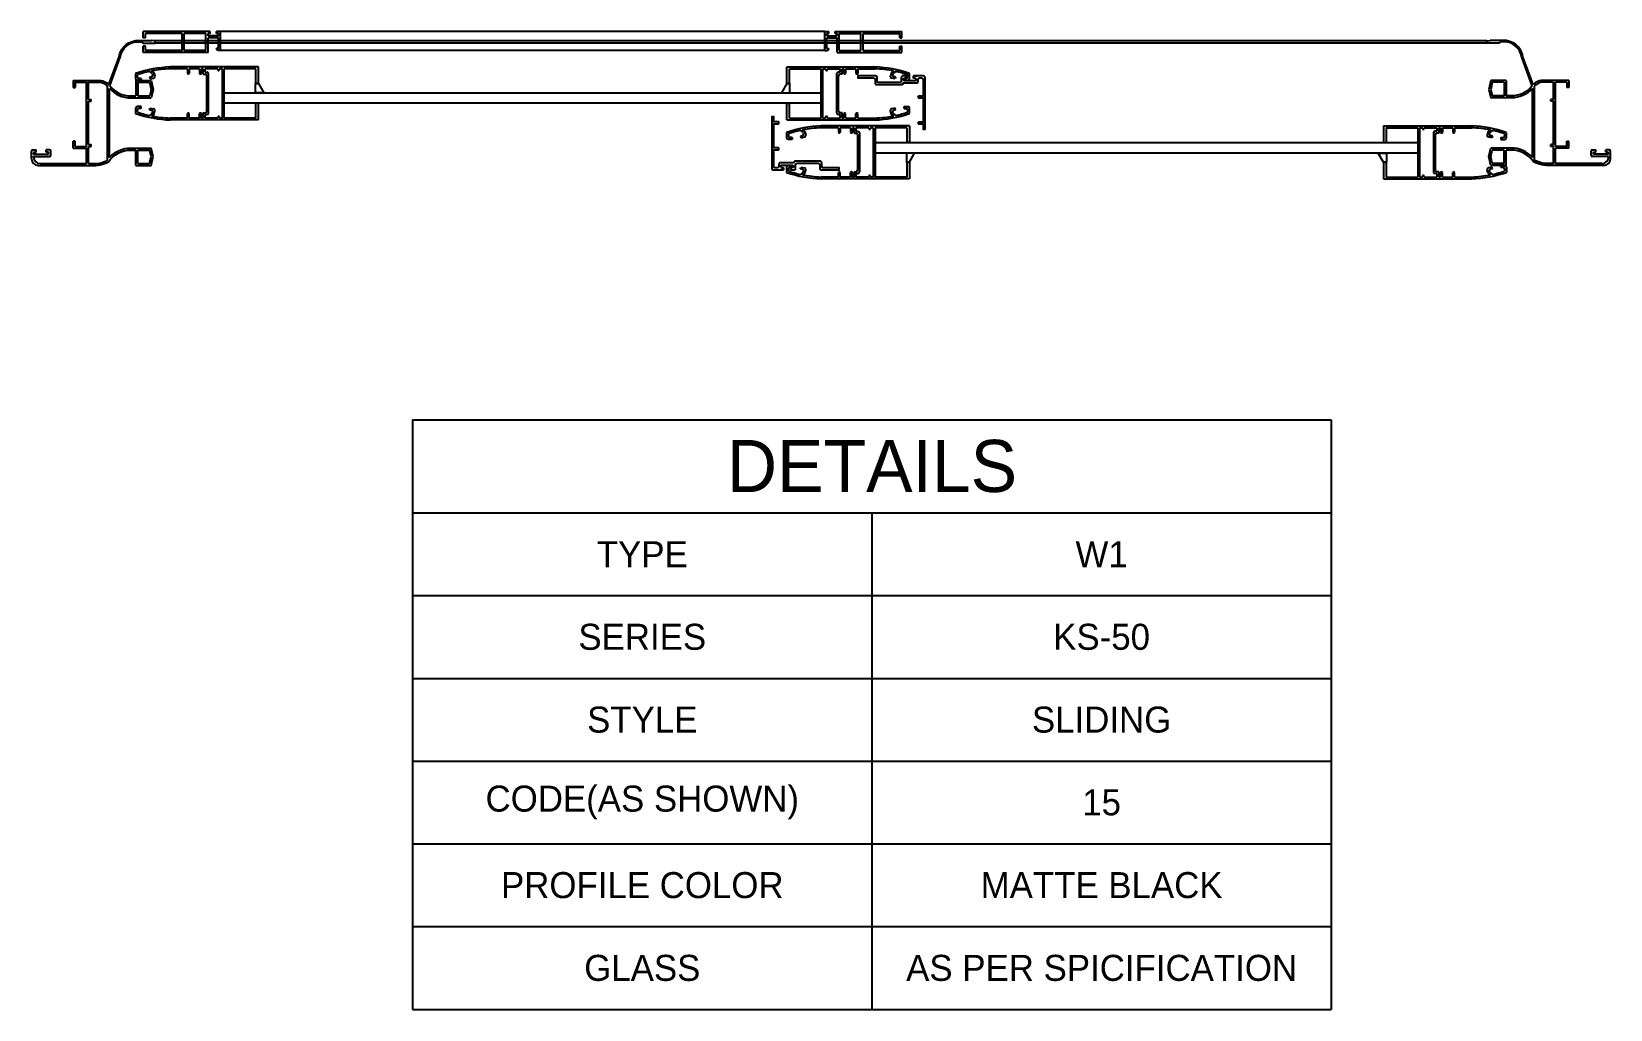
# Model space of a CAD drawing. Header units: millimetres. Extents: x -27371 to -844, y 11365 to 35579.
# Drawn here: x -4957 to -4048, y 16356 to 16919 of the extents above; entities that cross this region are included whole.
import ezdxf

# ---------------------------------------------------------------- set-up
doc = ezdxf.new("R2010")
doc.units = ezdxf.units.MM

# ---------------------------------------------------------------- blocks, each defined once
blk = doc.blocks.new('INTERLOCK')
at = {"color": 4}
blk.add_line((25.65, 12.16), (25.65, 12.38), dxfattribs=at)
for points in [[(30.65, 27.27), (30.65, 37.58), (29.5, 37.58), (29.5, 28.42, -0.414214), (28.66, 27.58), (26.49, 27.58, 0.414214), (25.65, 26.74), (25.65, 12.75, 0.395968), (26.65, 11.31), (26.65, 3.66, 0.414214), (27.46, 2.85), (28.69, 2.85)], [(30.65, 9.84), (30.65, 11.73, 0.414214), (29.84, 12.54), (27.61, 12.54, -0.414214), (26.8, 13.35), (26.8, 25.59, -0.414214), (27.64, 26.43), (29.81, 26.43, 0.414214), (30.65, 27.27)], [(28, 10.87, -0.414214), (28.32, 11.19), (28.98, 11.19, -0.414214), (29.3, 10.87), (29.3, 9.84), (30.65, 9.84), (30.65, 11.73)], [(28, 10.87), (28, 4.27, 0.414214), (28.32, 3.95), (28.49, 3.95, 0.414214), (29.3, 4.76), (29.3, 5.23, -0.414214), (29.62, 5.55), (30.33, 5.55, -0.414214), (30.65, 5.23), (30.65, 3.66)], [(28.69, 2.85, -0.414214), (29.5, 2.04), (29.5, 0.81, -0.414214), (28.69, 0), (19.05, 0), (19.05, 2.66, 0.556828), (18, 2.65), (18, 0), (4.05, 0), (4.05, 2.66, 0.556828), (3, 2.65), (3, 0), (0, 0), (0, -1.15), (29.84, -1.15, 0.414214), (30.65, -0.34), (30.65, 5.55)]]:
    blk.add_lwpolyline(points, format="xyb", dxfattribs=at)
blk = doc.blocks.new('*T17')
at = {"color": 0, "linetype": 'ByBlock', "lineweight": -2, "ltscale": 1.3, "transparency": 16777216}
for p, q in [((0, 0), (529.07, 0)), ((0, 0), (0, -339.65)), ((529.07, 0), (529.07, -339.65)), ((0, -53.6), (529.07, -53.6)), ((264.54, -53.6), (264.54, -339.65)), ((0, -101.28), (529.07, -101.28)), ((0, -148.95), (529.07, -148.95)), ((0, -196.62), (529.07, -196.62)), ((0, -244.3), (529.07, -244.3)), ((0, -291.97), (529.07, -291.97)), ((0, -339.65), (529.07, -339.65))]:
    blk.add_line(p, q, dxfattribs=at)
at = {"color": 0, "ltscale": 1.3, "transparency": 16777216, "attachment_point": 5}
for s, insert, char_height, width in [('DETAILS', (264.54, -26.8), 30, 524.6289), ('TYPE', (132.27, -77.44), 15, 260.0918), ('W1', (396.81, -77.44), 15, 260.0918), ('SERIES', (132.27, -125.11), 15, 260.0918), ('KS-50', (396.81, -125.11), 15, 260.0918), ('STYLE', (132.27, -172.79), 15, 260.0918), ('SLIDING', (396.81, -172.79), 15, 260.0918), ('CODE(AS SHOWN)', (132.27, -220.46), 15, 260.0918), ('15', (396.81, -220.46), 15, 260.0918), ('PROFILE COLOR', (132.27, -268.14), 15, 260.0918), ('MATTE BLACK', (396.81, -268.14), 15, 260.0918), ('GLASS', (132.27, -315.81), 15, 260.0918), ('AS PER SPICIFICATION', (396.81, -315.81), 15, 260.0918)]:
    blk.add_mtext(s, dxfattribs=dict(at, insert=insert, char_height=char_height, width=width))

msp = doc.modelspace()

# ---------------------------------------------------------------- linework, layer by layer
at = {"color": 2}
for p, q in [((-4892.56, 16915.3), (-4892.56, 16918.9)), ((-4854.06, 16918.9), (-4892.56, 16918.9)), ((-4891.36, 16915.3), (-4892.56, 16915.3)), ((-4891.36, 16915.3), (-4891.36, 16917.7)), ((-4870.16, 16917.7), (-4891.36, 16917.7)), ((-4870.16, 16908), (-4870.16, 16917.7)), ((-4868.96, 16908), (-4868.96, 16917.7)), ((-4856.46, 16917.7), (-4868.96, 16917.7)), ((-4856.46, 16908), (-4856.46, 16917.7)), ((-4854.06, 16917.7), (-4855.26, 16917.7)), ((-4855.26, 16916.5), (-4855.26, 16917.7)), ((-4849.26, 16916.5), (-4855.26, 16916.5)), ((-4849.26, 16915.3), (-4855.26, 16915.3)), ((-4855.26, 16906.8), (-4855.26, 16915.3)), ((-4854.06, 16917.7), (-4854.06, 16918.9)), ((-4850.46, 16917.7), (-4850.46, 16918.9)), ((-4848.06, 16918.9), (-4850.46, 16918.9)), ((-4849.26, 16917.7), (-4850.46, 16917.7)), ((-4849.26, 16916.5), (-4849.26, 16917.7)), ((-4849.26, 16909.2), (-4849.26, 16915.3)), ((-4848.06, 16908), (-4848.06, 16918.9)), ((-4500.13, 16918.9), (-4848.06, 16918.9)), ((-4500.13, 16908), (-4500.13, 16918.9)), ((-4500.13, 16918.9), (-4497.73, 16918.9)), ((-4498.93, 16916.5), (-4498.93, 16917.7)), ((-4498.93, 16917.7), (-4497.73, 16917.7)), ((-4498.93, 16916.5), (-4492.93, 16916.5)), ((-4498.93, 16909.2), (-4498.93, 16915.3)), ((-4498.93, 16915.3), (-4492.93, 16915.3)), ((-4497.73, 16917.7), (-4497.73, 16918.9)), ((-4494.13, 16918.9), (-4455.63, 16918.9)), ((-4494.13, 16917.7), (-4494.13, 16918.9)), ((-4494.13, 16917.7), (-4492.93, 16917.7)), ((-4492.93, 16916.5), (-4492.93, 16917.7)), ((-4492.93, 16906.8), (-4492.93, 16915.3)), ((-4491.73, 16917.7), (-4479.23, 16917.7)), ((-4491.73, 16908), (-4491.73, 16917.7)), ((-4479.23, 16908), (-4479.23, 16917.7)), ((-4478.03, 16908), (-4478.03, 16917.7)), ((-4478.03, 16917.7), (-4456.83, 16917.7)), ((-4456.83, 16915.3), (-4456.83, 16917.7)), ((-4456.83, 16915.3), (-4455.63, 16915.3)), ((-4455.63, 16915.3), (-4455.63, 16918.9)), ((-4892.56, 16906.8), (-4892.56, 16910.4)), ((-4891.36, 16910.4), (-4892.56, 16910.4)), ((-4855.26, 16906.8), (-4892.56, 16906.8)), ((-4891.36, 16908), (-4891.36, 16910.4)), ((-4870.16, 16908), (-4891.36, 16908)), ((-4856.46, 16908), (-4868.96, 16908)), ((-4850.46, 16909.01), (-4850.46, 16909.2)), ((-4849.26, 16909.2), (-4850.46, 16909.2)), ((-4849.26, 16908), (-4850.28, 16908.4)), ((-4848.06, 16908), (-4849.26, 16908)), ((-4500.13, 16908), (-4848.06, 16908)), ((-4500.13, 16908), (-4498.93, 16908)), ((-4498.93, 16909.2), (-4497.73, 16909.2)), ((-4498.93, 16908), (-4497.91, 16908.4)), ((-4497.73, 16909.01), (-4497.73, 16909.2)), ((-4492.93, 16906.8), (-4455.63, 16906.8)), ((-4491.73, 16908), (-4479.23, 16908)), ((-4478.03, 16908), (-4456.83, 16908)), ((-4456.83, 16908), (-4456.83, 16910.4)), ((-4456.83, 16910.4), (-4455.63, 16910.4)), ((-4455.63, 16906.8), (-4455.63, 16910.4))]:
    msp.add_line(p, q, dxfattribs=at)
at = {"color": 5}
for p, q in [((-4118.69, 16913.55), (-4885.8, 16913.55)), ((-4118.69, 16912.19), (-4885.8, 16912.19)), ((-4932.89, 16890.76), (-4932.89, 16886.66)), ((-4932.89, 16890.76), (-4916.99, 16890.76)), ((-4932.89, 16886.66), (-4931.79, 16886.66)), ((-4931.79, 16889.66), (-4931.79, 16886.66)), ((-4931.79, 16889.66), (-4925.19, 16889.66)), ((-4925.19, 16852.74), (-4925.19, 16889.66)), ((-4924.09, 16879.86), (-4924.09, 16889.66)), ((-4924.09, 16889.66), (-4917.11, 16889.66)), ((-4913.09, 16845.04), (-4913.09, 16887.48)), ((-4911.99, 16846.42), (-4911.99, 16886.1)), ((-4896.89, 16890.76), (-4896.89, 16881.86)), ((-4896.89, 16890.76), (-4887.99, 16890.76)), ((-4896.89, 16890.76), (-4896.89, 16881.86)), ((-4896.89, 16890.76), (-4887.99, 16890.76)), ((-4895.79, 16889.66), (-4895.79, 16881.86)), ((-4895.79, 16889.66), (-4888.88, 16889.66)), ((-4895.79, 16889.66), (-4895.79, 16881.86)), ((-4895.79, 16889.66), (-4888.88, 16889.66)), ((-4888.88, 16889.66), (-4888.02, 16885.6)), ((-4888.88, 16889.66), (-4888.02, 16885.6)), ((-4888.02, 16885.6), (-4888.87, 16881.86)), ((-4888.02, 16885.6), (-4888.87, 16881.86)), ((-4887.99, 16890.76), (-4886.89, 16885.6)), ((-4887.99, 16890.76), (-4886.89, 16885.6)), ((-4886.89, 16885.6), (-4887.99, 16880.76)), ((-4886.89, 16885.6), (-4887.99, 16880.76)), ((-4116.5, 16890.76), (-4117.6, 16885.6)), ((-4116.5, 16890.76), (-4117.6, 16885.6)), ((-4117.6, 16885.6), (-4116.5, 16880.76)), ((-4117.6, 16885.6), (-4116.5, 16880.76)), ((-4107.6, 16890.76), (-4116.5, 16890.76)), ((-4107.6, 16890.76), (-4116.5, 16890.76)), ((-4115.61, 16889.66), (-4116.47, 16885.6)), ((-4115.61, 16889.66), (-4116.47, 16885.6)), ((-4116.47, 16885.6), (-4115.62, 16881.86)), ((-4116.47, 16885.6), (-4115.62, 16881.86)), ((-4108.7, 16889.66), (-4115.61, 16889.66)), ((-4108.7, 16889.66), (-4115.61, 16889.66)), ((-4108.7, 16889.66), (-4108.7, 16881.86)), ((-4108.7, 16889.66), (-4108.7, 16881.86)), ((-4107.6, 16890.76), (-4107.6, 16881.86)), ((-4107.6, 16890.76), (-4107.6, 16881.86)), ((-4092.5, 16846.42), (-4092.5, 16886.1)), ((-4091.4, 16845.04), (-4091.4, 16887.48)), ((-4071.6, 16890.76), (-4087.49, 16890.76)), ((-4080.4, 16889.66), (-4087.37, 16889.66)), ((-4080.4, 16879.86), (-4080.4, 16889.66)), ((-4079.3, 16852.74), (-4079.3, 16889.66)), ((-4072.7, 16889.66), (-4079.3, 16889.66)), ((-4072.7, 16889.66), (-4072.7, 16886.66)), ((-4071.6, 16886.66), (-4072.7, 16886.66)), ((-4071.6, 16890.76), (-4071.6, 16886.66)), ((-4924.09, 16879.86), (-4922.59, 16879.86)), ((-4924.09, 16853.76), (-4924.09, 16878.76)), ((-4924.09, 16878.76), (-4922.59, 16878.76)), ((-4922.59, 16878.76), (-4922.59, 16879.86)), ((-4899.74, 16881.86), (-4896.89, 16881.86)), ((-4899.74, 16881.86), (-4896.89, 16881.86)), ((-4899.73, 16880.76), (-4887.99, 16880.76)), ((-4899.73, 16880.76), (-4887.99, 16880.76)), ((-4895.79, 16881.86), (-4888.87, 16881.86)), ((-4895.79, 16881.86), (-4888.87, 16881.86)), ((-4104.75, 16880.76), (-4116.5, 16880.76)), ((-4104.75, 16880.76), (-4116.5, 16880.76)), ((-4108.7, 16881.86), (-4115.62, 16881.86)), ((-4108.7, 16881.86), (-4115.62, 16881.86)), ((-4104.74, 16881.86), (-4107.6, 16881.86)), ((-4104.74, 16881.86), (-4107.6, 16881.86)), ((-4081.9, 16878.76), (-4081.9, 16879.86)), ((-4080.4, 16879.86), (-4081.9, 16879.86)), ((-4080.4, 16878.76), (-4081.9, 16878.76)), ((-4080.4, 16853.76), (-4080.4, 16878.76)), ((-4956.89, 16845.54), (-4956.89, 16850.05)), ((-4956.08, 16850.86), (-4954.19, 16850.86)), ((-4954.98, 16849.51), (-4954.19, 16849.51)), ((-4954.19, 16849.51), (-4954.19, 16850.86)), ((-4946.6, 16850.86), (-4948.49, 16850.86)), ((-4948.49, 16849.51), (-4948.49, 16850.86)), ((-4947.14, 16849.51), (-4948.49, 16849.51)), ((-4947.14, 16848.21), (-4947.14, 16849.51)), ((-4947.14, 16848.21), (-4947.14, 16849.51)), ((-4945.79, 16847.67), (-4945.79, 16850.05)), ((-4932.89, 16851.64), (-4932.89, 16855.74)), ((-4931.79, 16855.74), (-4932.89, 16855.74)), ((-4932.89, 16851.64), (-4925.19, 16851.64)), ((-4931.79, 16852.74), (-4931.79, 16855.74)), ((-4931.79, 16852.74), (-4925.19, 16852.74)), ((-4925.19, 16842.86), (-4925.19, 16851.64)), ((-4924.09, 16853.76), (-4922.59, 16853.76)), ((-4924.09, 16842.86), (-4924.09, 16852.66)), ((-4924.09, 16852.66), (-4922.59, 16852.66)), ((-4922.59, 16852.66), (-4922.59, 16853.76)), ((-4899.74, 16850.66), (-4896.89, 16850.66)), ((-4899.73, 16851.76), (-4887.99, 16851.76)), ((-4896.89, 16841.76), (-4896.89, 16850.66)), ((-4895.79, 16842.86), (-4895.79, 16850.66)), ((-4895.79, 16850.66), (-4888.87, 16850.66)), ((-4888.02, 16846.92), (-4888.87, 16850.66)), ((-4886.89, 16846.92), (-4887.99, 16851.76)), ((-4117.6, 16846.92), (-4116.5, 16851.76)), ((-4104.75, 16851.76), (-4116.5, 16851.76)), ((-4116.47, 16846.92), (-4115.62, 16850.66)), ((-4108.7, 16850.66), (-4115.62, 16850.66)), ((-4108.7, 16842.86), (-4108.7, 16850.66)), ((-4107.6, 16841.76), (-4107.6, 16850.66)), ((-4104.74, 16850.66), (-4107.6, 16850.66)), ((-4081.9, 16852.66), (-4081.9, 16853.76)), ((-4080.4, 16853.76), (-4081.9, 16853.76)), ((-4080.4, 16852.66), (-4081.9, 16852.66)), ((-4080.4, 16842.86), (-4080.4, 16852.66)), ((-4072.7, 16852.74), (-4079.3, 16852.74)), ((-4079.3, 16842.86), (-4079.3, 16851.64)), ((-4071.6, 16851.64), (-4079.3, 16851.64)), ((-4072.7, 16852.74), (-4072.7, 16855.74)), ((-4072.7, 16855.74), (-4071.6, 16855.74)), ((-4071.6, 16851.64), (-4071.6, 16855.74)), ((-4058.7, 16847.67), (-4058.7, 16850.05)), ((-4057.89, 16850.86), (-4056, 16850.86)), ((-4057.35, 16848.21), (-4057.35, 16849.51)), ((-4057.35, 16849.51), (-4056, 16849.51)), ((-4057.35, 16848.21), (-4057.35, 16849.51)), ((-4056, 16849.51), (-4056, 16850.86)), ((-4048.41, 16850.86), (-4050.3, 16850.86)), ((-4050.3, 16849.51), (-4050.3, 16850.86)), ((-4049.51, 16849.51), (-4050.3, 16849.51)), ((-4047.6, 16845.54), (-4047.6, 16850.05)), ((-4955.79, 16848.21), (-4955.79, 16848.7)), ((-4955.79, 16848.21), (-4947.14, 16848.21)), ((-4955.79, 16846.64), (-4955.79, 16846.86)), ((-4955.79, 16846.86), (-4946.6, 16846.86)), ((-4953.11, 16841.76), (-4922.41, 16841.76)), ((-4952.01, 16842.86), (-4925.19, 16842.86)), ((-4924.09, 16842.86), (-4922.02, 16842.86)), ((-4896.89, 16841.76), (-4887.99, 16841.76)), ((-4895.79, 16842.86), (-4888.88, 16842.86)), ((-4888.88, 16842.86), (-4888.02, 16846.92)), ((-4887.99, 16841.76), (-4886.89, 16846.92)), ((-4116.5, 16841.76), (-4117.6, 16846.92)), ((-4107.6, 16841.76), (-4116.5, 16841.76)), ((-4115.61, 16842.86), (-4116.47, 16846.92)), ((-4108.7, 16842.86), (-4115.61, 16842.86)), ((-4080.4, 16842.86), (-4082.47, 16842.86)), ((-4051.37, 16841.76), (-4082.08, 16841.76)), ((-4052.47, 16842.86), (-4079.3, 16842.86)), ((-4048.7, 16846.86), (-4057.89, 16846.86)), ((-4048.7, 16848.21), (-4057.35, 16848.21)), ((-4048.7, 16848.21), (-4048.7, 16848.7)), ((-4048.7, 16846.64), (-4048.7, 16846.86))]:
    msp.add_line(p, q, dxfattribs=at)
for p, q in [((-4896.94, 16891.72), (-4896.94, 16894.76)), ((-4887.42, 16894.87), (-4888.98, 16895.89)), ((-4886.51, 16895.28), (-4887.86, 16896.13)), ((-4887.42, 16894.87), (-4887.18, 16894.16)), ((-4886.51, 16895.28), (-4885.9, 16893.37)), ((-4826.19, 16898.49), (-4877.03, 16898.49)), ((-4867.09, 16897.44), (-4877.01, 16897.44)), ((-4867.09, 16897.44), (-4867.09, 16894.78)), ((-4860.09, 16897.44), (-4866.04, 16897.44)), ((-4866.04, 16897.44), (-4866.04, 16894.79)), ((-4860.09, 16897.44), (-4860.09, 16894.78)), ((-4858.04, 16897.44), (-4859.04, 16897.44)), ((-4859.04, 16897.44), (-4859.04, 16894.79)), ((-4858.04, 16894.39), (-4858.04, 16897.44)), ((-4849.66, 16897.44), (-4856.99, 16897.44)), ((-4856.99, 16895.44), (-4856.99, 16897.44)), ((-4856.99, 16895.44), (-4855.95, 16895.44)), ((-4849.66, 16897.44), (-4849.66, 16896.78)), ((-4846.99, 16897.44), (-4848.61, 16897.44)), ((-4848.61, 16897.44), (-4848.61, 16896.79)), ((-4846.99, 16869.04), (-4846.99, 16897.44)), ((-4827.74, 16897.44), (-4845.94, 16897.44)), ((-4845.94, 16869.04), (-4845.94, 16897.44)), ((-4827.74, 16888.89), (-4827.74, 16897.44)), ((-4826.19, 16888.89), (-4826.19, 16898.49)), ((-4522, 16898.49), (-4471.15, 16898.49)), ((-4522, 16888.89), (-4522, 16898.49)), ((-4520.45, 16897.44), (-4502.24, 16897.44)), ((-4520.45, 16888.89), (-4520.45, 16897.44)), ((-4502.24, 16869.04), (-4502.24, 16897.44)), ((-4501.19, 16897.44), (-4499.58, 16897.44)), ((-4501.19, 16869.04), (-4501.19, 16897.44)), ((-4499.58, 16897.44), (-4499.58, 16896.79)), ((-4498.53, 16897.44), (-4491.19, 16897.44)), ((-4498.53, 16897.44), (-4498.53, 16896.78)), ((-4491.19, 16895.44), (-4492.24, 16895.44)), ((-4491.19, 16895.44), (-4491.19, 16897.44)), ((-4490.14, 16897.44), (-4489.14, 16897.44)), ((-4490.14, 16894.39), (-4490.14, 16897.44)), ((-4489.14, 16897.44), (-4489.14, 16894.79)), ((-4488.09, 16897.44), (-4482.14, 16897.44)), ((-4488.09, 16897.44), (-4488.09, 16894.78)), ((-4482.14, 16897.44), (-4482.14, 16894.79)), ((-4481.09, 16897.44), (-4471.18, 16897.44)), ((-4481.09, 16897.44), (-4481.09, 16894.78)), ((-4461.68, 16895.28), (-4462.29, 16893.37)), ((-4461.68, 16895.28), (-4460.33, 16896.13)), ((-4460.77, 16894.87), (-4461, 16894.16)), ((-4460.77, 16894.87), (-4459.21, 16895.89)), ((-4451.24, 16891.72), (-4451.24, 16894.76)), ((-4893.79, 16890.76), (-4895.99, 16890.76)), ((-4895.89, 16892.77), (-4895.89, 16894)), ((-4893.79, 16891.81), (-4894.94, 16891.81)), ((-4893.79, 16891.81), (-4893.79, 16890.76)), ((-4888.89, 16892.68), (-4887.87, 16892.92)), ((-4888.89, 16892.68), (-4888.65, 16891.66)), ((-4888.65, 16891.66), (-4886.59, 16892.15)), ((-4858.04, 16894.39), (-4857, 16894.39)), ((-4856.04, 16873.05), (-4856.04, 16893.43)), ((-4854.99, 16872), (-4854.99, 16894.48)), ((-4826.19, 16888.89), (-4827.74, 16888.89)), ((-4522, 16888.89), (-4520.45, 16888.89)), ((-4493.19, 16872), (-4493.19, 16894.48)), ((-4492.14, 16873.05), (-4492.14, 16893.43)), ((-4490.14, 16894.39), (-4491.19, 16894.39)), ((-4459.54, 16891.66), (-4461.6, 16892.15)), ((-4459.3, 16892.68), (-4460.32, 16892.92)), ((-4459.3, 16892.68), (-4459.54, 16891.66)), ((-4454.39, 16891.81), (-4453.25, 16891.81)), ((-4454.39, 16891.81), (-4454.39, 16890.76)), ((-4454.39, 16890.76), (-4452.2, 16890.76)), ((-4452.29, 16892.77), (-4452.29, 16894)), ((-4826.19, 16877.59), (-4827.74, 16877.59)), ((-4827.74, 16869.04), (-4827.74, 16877.59)), ((-4826.19, 16867.99), (-4826.19, 16877.59)), ((-4522, 16877.59), (-4520.45, 16877.59)), ((-4522, 16867.99), (-4522, 16877.59)), ((-4520.45, 16869.04), (-4520.45, 16877.59)), ((-4896.94, 16871.72), (-4896.94, 16874.76)), ((-4893.79, 16875.72), (-4895.98, 16875.72)), ((-4895.89, 16872.48), (-4895.89, 16873.71)), ((-4893.79, 16874.67), (-4894.93, 16874.67)), ((-4893.79, 16874.67), (-4893.79, 16875.72)), ((-4887.42, 16871.62), (-4888.98, 16870.59)), ((-4888.89, 16873.81), (-4888.65, 16874.83)), ((-4888.89, 16873.81), (-4887.87, 16873.56)), ((-4888.65, 16874.83), (-4886.59, 16874.34)), ((-4886.51, 16871.21), (-4887.86, 16870.36)), ((-4887.42, 16871.62), (-4887.18, 16872.32)), ((-4886.51, 16871.21), (-4885.9, 16873.11)), ((-4826.19, 16867.99), (-4877.03, 16867.99)), ((-4867.09, 16869.04), (-4877.01, 16869.04)), ((-4867.09, 16869.04), (-4867.09, 16871.7)), ((-4866.04, 16869.04), (-4866.04, 16871.7)), ((-4860.09, 16869.04), (-4866.04, 16869.04)), ((-4860.09, 16869.04), (-4860.09, 16871.7)), ((-4859.04, 16869.04), (-4859.04, 16871.7)), ((-4858.04, 16869.04), (-4859.04, 16869.04)), ((-4858.04, 16869.04), (-4858.04, 16872.09)), ((-4858.04, 16872.09), (-4857, 16872.09)), ((-4856.99, 16869.04), (-4856.99, 16871.04)), ((-4856.99, 16869.04), (-4856.99, 16871.04)), ((-4856.99, 16871.04), (-4855.95, 16871.04)), ((-4849.66, 16869.04), (-4856.99, 16869.04)), ((-4849.66, 16869.04), (-4849.66, 16869.7)), ((-4848.61, 16869.04), (-4848.61, 16869.7)), ((-4846.99, 16869.04), (-4848.61, 16869.04)), ((-4827.74, 16869.04), (-4845.94, 16869.04)), ((-4522, 16867.99), (-4471.15, 16867.99)), ((-4520.45, 16869.04), (-4502.24, 16869.04)), ((-4501.19, 16869.04), (-4499.58, 16869.04)), ((-4499.58, 16869.04), (-4499.58, 16869.7)), ((-4498.53, 16869.04), (-4498.53, 16869.7)), ((-4498.53, 16869.04), (-4491.19, 16869.04)), ((-4491.19, 16871.04), (-4492.24, 16871.04)), ((-4490.14, 16872.09), (-4491.19, 16872.09)), ((-4491.19, 16869.04), (-4491.19, 16871.04)), ((-4491.19, 16869.04), (-4491.19, 16871.04)), ((-4490.14, 16869.04), (-4490.14, 16872.09)), ((-4490.14, 16869.04), (-4489.14, 16869.04)), ((-4489.14, 16869.04), (-4489.14, 16871.7)), ((-4488.09, 16869.04), (-4488.09, 16871.7)), ((-4488.09, 16869.04), (-4482.14, 16869.04)), ((-4482.14, 16869.04), (-4482.14, 16871.7)), ((-4481.09, 16869.04), (-4481.09, 16871.7)), ((-4481.09, 16869.04), (-4471.18, 16869.04)), ((-4461.68, 16871.21), (-4462.29, 16873.11)), ((-4461.68, 16871.21), (-4460.33, 16870.36)), ((-4459.54, 16874.83), (-4461.6, 16874.34)), ((-4460.77, 16871.62), (-4461, 16872.32)), ((-4460.77, 16871.62), (-4459.21, 16870.59)), ((-4459.3, 16873.81), (-4460.32, 16873.56)), ((-4459.3, 16873.81), (-4459.54, 16874.83)), ((-4454.4, 16875.72), (-4452.21, 16875.72)), ((-4454.4, 16874.67), (-4454.4, 16875.72)), ((-4454.4, 16874.67), (-4453.26, 16874.67)), ((-4452.3, 16872.48), (-4452.3, 16873.71)), ((-4451.25, 16871.72), (-4451.25, 16874.76)), ((-4522.06, 16860.8), (-4522.06, 16857.76)), ((-4521.01, 16860.04), (-4521.01, 16858.81)), ((-4512.55, 16860.9), (-4514.1, 16861.93)), ((-4514.01, 16858.72), (-4512.99, 16858.96)), ((-4514.01, 16858.72), (-4513.77, 16857.69)), ((-4511.63, 16861.31), (-4512.99, 16862.16)), ((-4512.55, 16860.9), (-4512.31, 16860.2)), ((-4511.63, 16861.31), (-4511.02, 16859.41)), ((-4451.31, 16864.53), (-4502.16, 16864.53)), ((-4492.22, 16863.48), (-4502.14, 16863.48)), ((-4492.22, 16863.48), (-4492.22, 16860.82)), ((-4485.22, 16863.48), (-4491.17, 16863.48)), ((-4491.17, 16863.48), (-4491.17, 16860.83)), ((-4485.22, 16863.48), (-4485.22, 16860.82)), ((-4483.17, 16863.48), (-4484.17, 16863.48)), ((-4484.17, 16863.48), (-4484.17, 16860.83)), ((-4483.17, 16863.48), (-4483.17, 16860.43)), ((-4483.17, 16860.43), (-4482.13, 16860.43)), ((-4474.78, 16863.48), (-4482.12, 16863.48)), ((-4482.12, 16863.48), (-4482.12, 16861.48)), ((-4482.12, 16863.48), (-4482.12, 16861.48)), ((-4482.12, 16861.48), (-4481.08, 16861.48)), ((-4481.17, 16859.47), (-4481.17, 16839.09)), ((-4480.12, 16860.52), (-4480.12, 16838.04)), ((-4474.78, 16863.48), (-4474.78, 16862.82)), ((-4472.12, 16863.48), (-4473.73, 16863.48)), ((-4473.73, 16863.48), (-4473.73, 16862.83)), ((-4472.12, 16863.48), (-4472.12, 16835.08)), ((-4452.87, 16863.48), (-4471.07, 16863.48)), ((-4471.07, 16863.48), (-4471.07, 16835.08)), ((-4452.87, 16863.48), (-4452.87, 16854.93)), ((-4451.31, 16864.53), (-4451.31, 16854.93)), ((-4178.3, 16864.53), (-4127.45, 16864.53)), ((-4178.3, 16864.53), (-4178.3, 16854.93)), ((-4176.75, 16863.48), (-4158.54, 16863.48)), ((-4176.75, 16863.48), (-4176.75, 16854.93)), ((-4158.54, 16863.48), (-4158.54, 16835.08)), ((-4157.49, 16863.48), (-4155.88, 16863.48)), ((-4157.49, 16863.48), (-4157.49, 16835.08)), ((-4155.88, 16863.48), (-4155.88, 16862.83)), ((-4154.83, 16863.48), (-4147.49, 16863.48)), ((-4154.83, 16863.48), (-4154.83, 16862.82)), ((-4149.49, 16860.52), (-4149.49, 16838.04)), ((-4147.49, 16861.48), (-4148.53, 16861.48)), ((-4148.44, 16859.47), (-4148.44, 16839.09)), ((-4147.49, 16863.48), (-4147.49, 16861.48)), ((-4147.49, 16863.48), (-4147.49, 16861.48)), ((-4146.44, 16860.43), (-4147.48, 16860.43)), ((-4146.44, 16863.48), (-4145.44, 16863.48)), ((-4146.44, 16863.48), (-4146.44, 16860.43)), ((-4145.44, 16863.48), (-4145.44, 16860.83)), ((-4144.39, 16863.48), (-4138.44, 16863.48)), ((-4144.39, 16863.48), (-4144.39, 16860.82)), ((-4138.44, 16863.48), (-4138.44, 16860.83)), ((-4137.39, 16863.48), (-4127.48, 16863.48)), ((-4137.39, 16863.48), (-4137.39, 16860.82)), ((-4117.98, 16861.31), (-4118.59, 16859.41)), ((-4117.98, 16861.31), (-4116.63, 16862.16)), ((-4117.07, 16860.9), (-4117.3, 16860.2)), ((-4117.07, 16860.9), (-4115.51, 16861.93)), ((-4115.6, 16858.72), (-4116.62, 16858.96)), ((-4115.6, 16858.72), (-4115.84, 16857.69)), ((-4108.6, 16860.04), (-4108.6, 16858.81)), ((-4107.55, 16860.8), (-4107.55, 16857.76)), ((-4518.91, 16856.8), (-4521.1, 16856.8)), ((-4518.91, 16857.85), (-4520.05, 16857.85)), ((-4518.91, 16857.85), (-4518.91, 16856.8)), ((-4513.77, 16857.69), (-4511.71, 16858.18)), ((-4451.31, 16854.93), (-4452.87, 16854.93)), ((-4178.3, 16854.93), (-4176.75, 16854.93)), ((-4115.84, 16857.69), (-4117.9, 16858.18)), ((-4110.7, 16857.85), (-4109.56, 16857.85)), ((-4110.7, 16857.85), (-4110.7, 16856.8)), ((-4110.7, 16856.8), (-4108.51, 16856.8)), ((-4522.07, 16840.8), (-4522.07, 16837.76)), ((-4518.92, 16841.76), (-4521.11, 16841.76)), ((-4518.92, 16840.71), (-4520.06, 16840.71)), ((-4518.92, 16840.71), (-4518.92, 16841.76)), ((-4514.01, 16839.84), (-4513.77, 16840.86)), ((-4513.77, 16840.86), (-4511.71, 16840.37)), ((-4451.31, 16843.63), (-4452.87, 16843.63)), ((-4452.87, 16843.63), (-4452.87, 16835.08)), ((-4451.31, 16843.63), (-4451.31, 16834.03)), ((-4178.3, 16843.63), (-4176.75, 16843.63)), ((-4178.3, 16843.63), (-4178.3, 16834.03)), ((-4176.75, 16843.63), (-4176.75, 16835.08)), ((-4115.84, 16840.86), (-4117.9, 16840.37)), ((-4115.6, 16839.84), (-4115.84, 16840.86)), ((-4110.69, 16841.76), (-4108.5, 16841.76)), ((-4110.69, 16840.71), (-4110.69, 16841.76)), ((-4110.69, 16840.71), (-4109.55, 16840.71)), ((-4107.54, 16840.8), (-4107.54, 16837.76)), ((-4521.02, 16839.75), (-4521.02, 16838.52)), ((-4512.55, 16837.65), (-4514.1, 16836.63)), ((-4514.01, 16839.84), (-4512.99, 16839.6)), ((-4511.63, 16837.24), (-4512.99, 16836.39)), ((-4512.55, 16837.65), (-4512.31, 16838.36)), ((-4511.63, 16837.24), (-4511.02, 16839.15)), ((-4451.31, 16834.03), (-4502.16, 16834.03)), ((-4492.22, 16835.08), (-4502.14, 16835.08)), ((-4492.22, 16835.08), (-4492.22, 16837.74)), ((-4491.17, 16835.08), (-4491.17, 16837.73)), ((-4485.22, 16835.08), (-4491.17, 16835.08)), ((-4485.22, 16835.08), (-4485.22, 16837.74)), ((-4484.17, 16835.08), (-4484.17, 16837.73)), ((-4483.17, 16835.08), (-4484.17, 16835.08)), ((-4483.17, 16838.13), (-4483.17, 16835.08)), ((-4483.17, 16838.13), (-4482.13, 16838.13)), ((-4482.12, 16837.08), (-4482.12, 16835.08)), ((-4482.12, 16837.08), (-4481.08, 16837.08)), ((-4474.78, 16835.08), (-4482.12, 16835.08)), ((-4474.78, 16835.08), (-4474.78, 16835.74)), ((-4473.73, 16835.08), (-4473.73, 16835.73)), ((-4472.12, 16835.08), (-4473.73, 16835.08)), ((-4452.87, 16835.08), (-4471.07, 16835.08)), ((-4178.3, 16834.03), (-4127.45, 16834.03)), ((-4176.75, 16835.08), (-4158.54, 16835.08)), ((-4157.49, 16835.08), (-4155.88, 16835.08)), ((-4155.88, 16835.08), (-4155.88, 16835.73)), ((-4154.83, 16835.08), (-4154.83, 16835.74)), ((-4154.83, 16835.08), (-4147.49, 16835.08)), ((-4147.49, 16837.08), (-4148.53, 16837.08)), ((-4147.49, 16837.08), (-4147.49, 16835.08)), ((-4146.44, 16838.13), (-4147.48, 16838.13)), ((-4146.44, 16838.13), (-4146.44, 16835.08)), ((-4146.44, 16835.08), (-4145.44, 16835.08)), ((-4145.44, 16835.08), (-4145.44, 16837.73)), ((-4144.39, 16835.08), (-4144.39, 16837.74)), ((-4144.39, 16835.08), (-4138.44, 16835.08)), ((-4138.44, 16835.08), (-4138.44, 16837.73)), ((-4137.39, 16835.08), (-4137.39, 16837.74)), ((-4137.39, 16835.08), (-4127.48, 16835.08)), ((-4117.98, 16837.24), (-4118.59, 16839.15)), ((-4117.98, 16837.24), (-4116.63, 16836.39)), ((-4117.07, 16837.65), (-4117.3, 16838.36)), ((-4117.07, 16837.65), (-4115.51, 16836.63)), ((-4115.6, 16839.84), (-4116.62, 16839.6)), ((-4108.59, 16839.75), (-4108.59, 16838.52))]:
    msp.add_line(p, q)
for points in [[(-4912.38, 16888.38), (-4906.53, 16904.37, -0.394232), (-4894.77, 16913.73), (-4887.68, 16913.73)], [(-4911.85, 16887.65), (-4905.8, 16904.18, -0.397292), (-4894.8, 16912.98), (-4893.24, 16912.98)], [(-4092.11, 16888.38), (-4097.96, 16904.37, 0.394232), (-4109.72, 16913.73), (-4116.81, 16913.73)], [(-4092.64, 16887.65), (-4098.69, 16904.18, 0.397292), (-4109.69, 16912.98), (-4111.25, 16912.98)], [(-4917.11, 16889.66, -0.109908), (-4913.36, 16887.88, 0.007514), (-4913.09, 16887.48, 0.007514)], [(-4916.99, 16890.76, -0.117331), (-4912.54, 16888.63, 0.004921), (-4912.38, 16888.38, 0.004921)], [(-4911.99, 16886.1, 0.21891), (-4899.72, 16880.76)], [(-4911.85, 16887.65, 0.23764), (-4899.74, 16881.86)], [(-4092.5, 16886.1, -0.21891), (-4104.77, 16880.76)], [(-4092.64, 16887.65, -0.23764), (-4104.74, 16881.86)], [(-4087.49, 16890.76, 0.117331), (-4091.95, 16888.63, -0.004921), (-4092.11, 16888.38, -0.004921)], [(-4087.37, 16889.66, 0.109908), (-4091.13, 16887.88, -0.007514), (-4091.4, 16887.48, -0.007514)], [(-4922.41, 16841.76, 0.148343), (-4912.53, 16843.92, -0.258457), (-4899.74, 16850.66)], [(-4911.99, 16846.42, -0.21891), (-4899.72, 16851.76)], [(-4092.5, 16846.42, 0.21891), (-4104.77, 16851.76)], [(-4082.08, 16841.76, -0.148343), (-4091.96, 16843.92, 0.258457), (-4104.74, 16850.66)], [(-4922.02, 16842.86, 0.130158), (-4913.36, 16844.64, -0.007514), (-4913.09, 16845.04, -0.007514)], [(-4082.47, 16842.86, -0.130158), (-4091.13, 16844.64, 0.007514), (-4091.4, 16845.04, 0.007514)]]:
    msp.add_lwpolyline(points, format="xyb", dxfattribs=at)
for points in [[(-4893.24, 16912.98), (-4892.75, 16912.19), (-4885.8, 16912.19), (-4885.8, 16913.55), (-4887.68, 16913.73)], [(-4111.25, 16912.98), (-4111.74, 16912.19), (-4118.69, 16912.19), (-4118.69, 16913.55), (-4116.81, 16913.73)]]:
    msp.add_lwpolyline(points, dxfattribs=at)
at = {"color": 1}
for points in [[(-4826.19, 16888.89), (-4823.19, 16883.59), (-4827.93, 16883.59), (-4827.93, 16888.89), (-4826.19, 16888.89)], [(-4522, 16888.89), (-4525, 16883.59), (-4520.25, 16883.59), (-4520.25, 16888.89), (-4522, 16888.89)], [(-4451.31, 16843.63), (-4448.31, 16848.93), (-4453.06, 16848.93), (-4453.06, 16843.63), (-4451.31, 16843.63)], [(-4178.3, 16843.63), (-4181.3, 16848.93), (-4176.55, 16848.93), (-4176.55, 16843.63), (-4178.3, 16843.63)]]:
    msp.add_lwpolyline(points, dxfattribs=at)
at = {"color": 3}
for points in [[(-4845.94, 16877.59), (-4845.94, 16883.59), (-4502.24, 16883.59), (-4502.24, 16877.59)], [(-4158.54, 16854.93), (-4158.54, 16848.93), (-4471.07, 16848.93), (-4471.07, 16854.93)]]:
    msp.add_lwpolyline(points, close=True, dxfattribs=at)
at = {"color": 2}
for centre, start, end in [((-4849.37, 16909), 179.33569, 213.11715), ((-4498.82, 16909), 326.88285, 0.66431)]:
    msp.add_arc(centre, 1.09, start, end, dxfattribs=at)
for centre, radius, start, end in [((-4874.04, 16827.54), 71.02, 92.41839, 108.81626), ((-4874.04, 16827.54), 69.97, 102.32675, 108.202), ((-4874.04, 16827.54), 69.97, 92.41839, 101.39565), ((-4866.57, 16895.11), 0.618, 212.14688, 328.58796), ((-4859.57, 16895.11), 0.618, 212.14688, 328.58796), ((-4855.95, 16894.48), 0.959, 0, 90), ((-4849.13, 16897.11), 0.618, 212.14688, 328.58796), ((-4499.06, 16897.11), 0.618, 211.41204, 327.85312), ((-4492.24, 16894.48), 0.959, 90, 180), ((-4488.62, 16895.11), 0.618, 211.41204, 327.85312), ((-4481.62, 16895.11), 0.618, 211.41204, 327.85312), ((-4474.15, 16827.54), 69.97, 78.60435, 87.58161), ((-4474.15, 16827.54), 71.02, 71.18374, 87.58161), ((-4474.15, 16827.54), 69.97, 71.798, 77.67325), ((-4895.99, 16891.72), 0.959, 180, 270), ((-4894.94, 16892.77), 0.959, 180, 270), ((-4888.09, 16893.86), 0.959, 283.38553, 18.69636), ((-4886.81, 16893.08), 0.959, 283.38553, 17.7587), ((-4857, 16893.43), 0.959, 0, 90), ((-4491.19, 16893.43), 0.959, 90, 180), ((-4461.38, 16893.08), 0.959, 162.2413, 256.61447), ((-4460.1, 16893.86), 0.959, 161.30364, 256.61447), ((-4453.25, 16892.77), 0.959, 270, 0), ((-4452.2, 16891.72), 0.959, 270, 0), ((-4895.98, 16874.76), 0.959, 90, 180), ((-4874.04, 16938.95), 71.02, 251.18721, 267.58161), ((-4894.93, 16873.71), 0.959, 90, 180), ((-4874.04, 16938.95), 69.97, 251.80151, 257.67325), ((-4888.09, 16872.63), 0.959, 341.30364, 76.61447), ((-4874.04, 16938.95), 69.97, 258.60435, 267.58161), ((-4886.81, 16873.4), 0.959, 342.2413, 76.61447), ((-4866.57, 16871.37), 0.618, 31.41204, 147.85312), ((-4859.57, 16871.37), 0.618, 31.41204, 147.85312), ((-4857, 16873.05), 0.959, 270, 0), ((-4855.95, 16872), 0.959, 270, 0), ((-4849.13, 16869.37), 0.618, 31.41204, 147.85312), ((-4499.06, 16869.37), 0.618, 32.14688, 148.58796), ((-4492.24, 16872), 0.959, 180, 270), ((-4491.19, 16873.05), 0.959, 180, 270), ((-4488.62, 16871.37), 0.618, 32.14688, 148.58796), ((-4481.62, 16871.37), 0.618, 32.14688, 148.58796), ((-4474.15, 16938.95), 69.97, 272.41839, 281.39565), ((-4474.15, 16938.95), 71.02, 272.41839, 288.81279), ((-4461.38, 16873.4), 0.959, 103.38553, 197.7587), ((-4460.1, 16872.63), 0.959, 103.38553, 198.69636), ((-4474.15, 16938.95), 69.97, 282.32675, 288.19849), ((-4453.26, 16873.71), 0.959, 0, 90), ((-4452.21, 16874.76), 0.959, 0, 90), ((-4499.16, 16793.57), 71.02, 92.41839, 108.81279), ((-4499.16, 16793.57), 69.97, 102.32675, 108.19849), ((-4520.05, 16858.81), 0.959, 180, 270), ((-4499.16, 16793.57), 69.97, 92.41839, 101.39565), ((-4513.22, 16859.89), 0.959, 283.38553, 18.69636), ((-4511.93, 16859.12), 0.959, 283.38553, 17.7587), ((-4491.69, 16861.15), 0.618, 212.14688, 328.58796), ((-4484.69, 16861.15), 0.618, 212.14688, 328.58796), ((-4482.13, 16859.47), 0.959, 0, 90), ((-4481.08, 16860.52), 0.959, 0, 90), ((-4474.26, 16863.15), 0.618, 212.14688, 328.58796), ((-4155.36, 16863.15), 0.618, 211.41204, 327.85312), ((-4148.53, 16860.52), 0.959, 90, 180), ((-4147.48, 16859.47), 0.959, 90, 180), ((-4144.92, 16861.15), 0.618, 211.41204, 327.85312), ((-4137.92, 16861.15), 0.618, 211.41204, 327.85312), ((-4130.45, 16793.57), 69.97, 78.60435, 87.58161), ((-4130.45, 16793.57), 71.02, 71.18721, 87.58161), ((-4117.68, 16859.12), 0.959, 162.2413, 256.61447), ((-4116.4, 16859.89), 0.959, 161.30364, 256.61447), ((-4130.45, 16793.57), 69.97, 71.80151, 77.67325), ((-4109.56, 16858.81), 0.959, 270, 0), ((-4521.1, 16857.76), 0.959, 180, 270), ((-4108.51, 16857.76), 0.959, 270, 0), ((-4521.11, 16840.8), 0.959, 90, 180), ((-4520.06, 16839.75), 0.959, 90, 180), ((-4511.93, 16839.44), 0.959, 342.2413, 76.61447), ((-4117.68, 16839.44), 0.959, 103.38553, 197.7587), ((-4109.55, 16839.75), 0.959, 0, 90), ((-4108.5, 16840.8), 0.959, 0, 90), ((-4499.16, 16904.99), 71.02, 251.18374, 267.58161), ((-4499.16, 16904.99), 69.97, 251.798, 257.67325), ((-4513.22, 16838.67), 0.959, 341.30364, 76.61447), ((-4499.16, 16904.99), 69.97, 258.60435, 267.58161), ((-4491.69, 16837.41), 0.618, 31.41204, 147.85312), ((-4484.69, 16837.41), 0.618, 31.41204, 147.85312), ((-4482.13, 16839.09), 0.959, 270, 0), ((-4481.08, 16838.04), 0.959, 270, 0), ((-4474.26, 16835.41), 0.618, 31.41204, 147.85312), ((-4155.36, 16835.41), 0.618, 32.14688, 148.58796), ((-4148.53, 16838.04), 0.959, 180, 270), ((-4147.48, 16839.09), 0.959, 180, 270), ((-4144.92, 16837.41), 0.618, 32.14688, 148.58796), ((-4137.92, 16837.41), 0.618, 32.14688, 148.58796), ((-4130.45, 16904.99), 69.97, 272.41839, 281.39565), ((-4130.45, 16904.99), 71.02, 272.41839, 288.81626), ((-4116.4, 16838.67), 0.959, 103.38553, 198.69636), ((-4130.45, 16904.99), 69.97, 282.32675, 288.202)]:
    msp.add_arc(centre, radius, start, end)
at = {"color": 5}
for centre, radius, start, end in [((-4956.08, 16850.05), 0.808, 90, 180), ((-4954.98, 16848.7), 0.808, 90, 180), ((-4946.6, 16850.05), 0.808, 0, 90), ((-4057.89, 16850.05), 0.808, 90, 180), ((-4049.51, 16848.7), 0.808, 0, 90), ((-4048.41, 16850.05), 0.808, 0, 90), ((-4953.11, 16845.54), 3.78, 180, 270), ((-4952.01, 16846.64), 3.78, 180, 270), ((-4946.6, 16847.67), 0.808, 270, 0), ((-4057.89, 16847.67), 0.808, 180, 270), ((-4052.47, 16846.64), 3.78, 270, 0), ((-4051.37, 16845.54), 3.78, 270, 0)]:
    msp.add_arc(centre, radius, start, end, dxfattribs=at)

# ---------------------------------------------------------------- block references
at = {"rotation": 90.00000000000001}
msp.add_blockref('INTERLOCK', (-4443.47, 16862.68), dxfattribs=at)
at = {"color": 4, "rotation": 270}
msp.add_blockref('INTERLOCK', (-4529.43, 16869.84), dxfattribs=at)
msp.add_blockref('*T17', (-4737.44, 16695.27))

doc.saveas('drawing.dxf')
